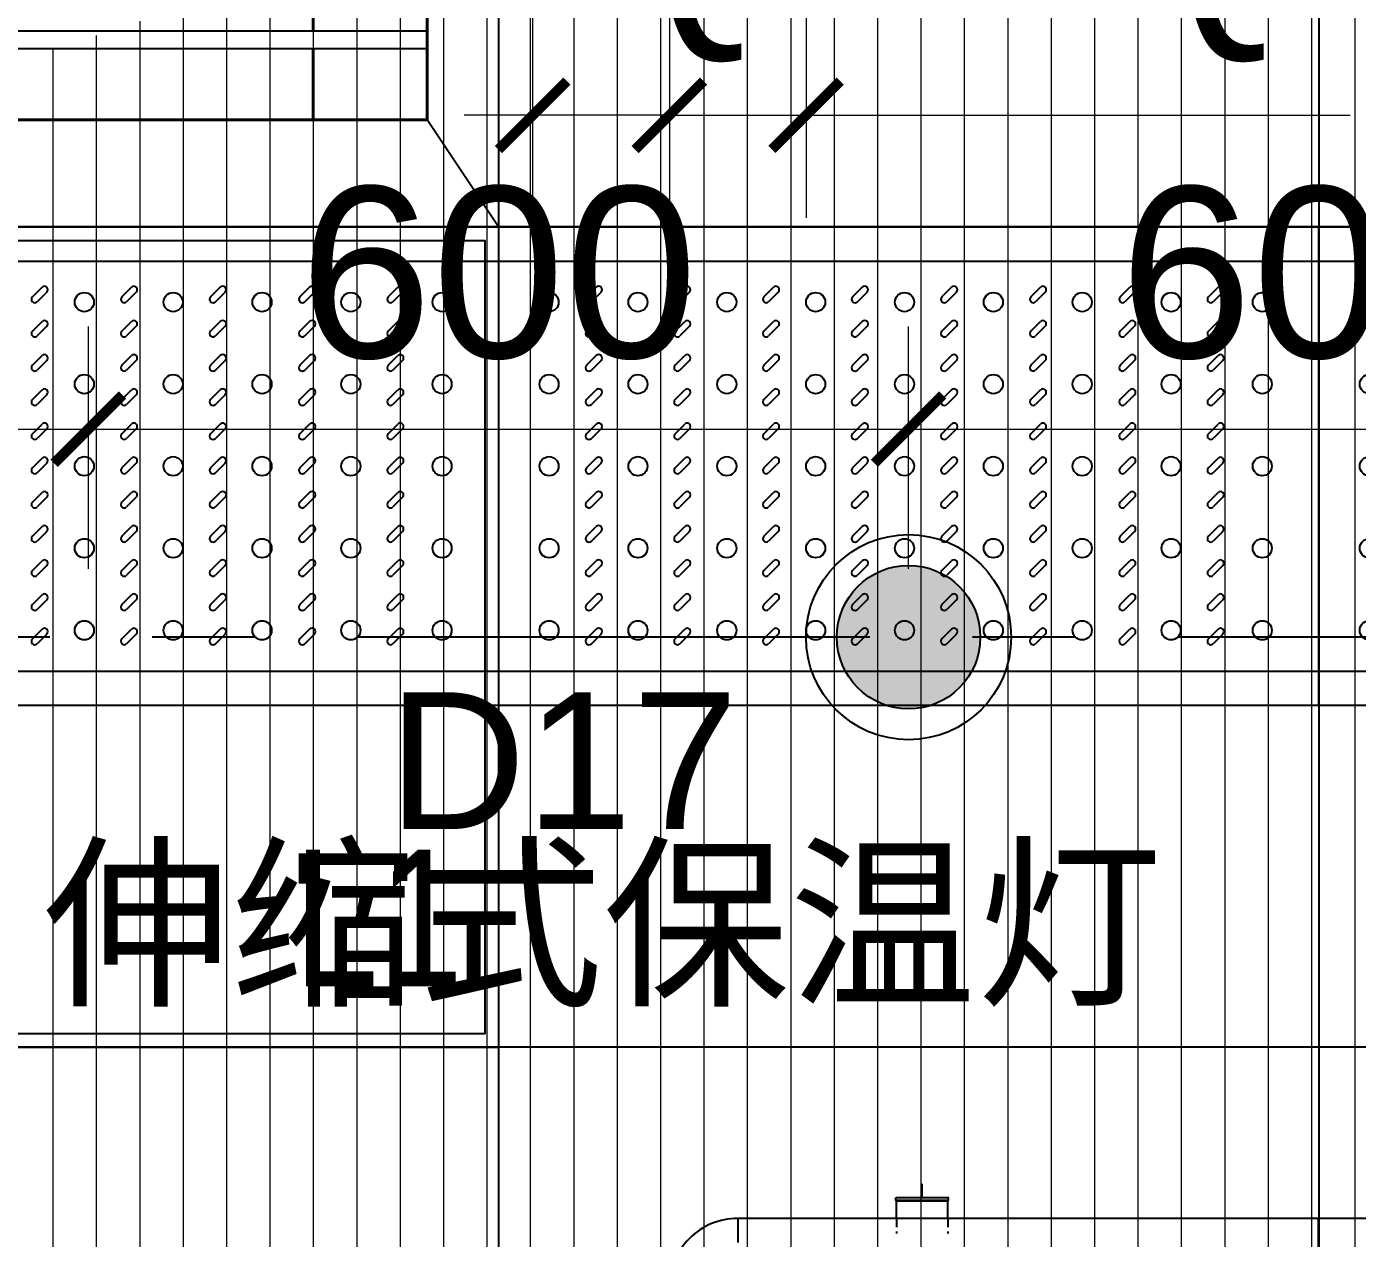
# Model space of a CAD drawing. Header units: millimetres. Extents: x -6033 to 120673, y -4970 to 90533.
# Drawn here: x 81610 to 82583, y 67650 to 68536 of the extents above; entities that cross this region are included whole.
import ezdxf
from ezdxf.enums import TextEntityAlignment as Align

# ---------------------------------------------------------------- set-up
doc = ezdxf.new("R2010")
doc.units = ezdxf.units.MM
for name, pattern in [('I-CEILING$0$CENTER', [2, 1.25, -0.25, 0.25, -0.25]), ('I-CEILING$0$DASHED2', [9.525, 6.35, -3.175]), ('I-PLAN$0$ACAD_ISO02W100', [15, 12, -3]), ('I-PLAN$0$DASH', [0.35, 0.25, -0.1])]:
    doc.linetypes.add(name, pattern=pattern)
doc.layers.get('DefPoints').update_dxf_attribs({"color": 250})
for name, color, linetype, lineweight in [('_ACM-A-ANNO-DIMS-a', 2, 'Continuous', 18), ('_ACM-A-ANNO-DIMS-b', 2, 'Continuous', 18), ('_ACM-A-ANNO-DIMS-c', 2, 'Continuous', 18), ('I-AR$0$I-SCOPE', 252, 'Continuous', 35), ('I-CEILING$0$_ACM-A-DETL', 7, 'Continuous', 9), ('I-PLAN$0$_ACM-A-WALL-HACH', 251, 'Continuous', 9)]:
    doc.layers.add(name, color=color, linetype=linetype, lineweight=lineweight)
for name, color, linetype in [('I-CEILING$0$0-LIGHT-RC', 1, 'Continuous'), ('I-CEILING$0$0-LIGHT-TXT', 90, 'Continuous'), ('I-CEILING$0$EQUIP_喷头', 90, 'Continuous'), ('I-CEILING$0$I-GRID', 252, 'I-CEILING$0$CENTER'), ('I-CEILING$0$I-RCP-AIR', 64, 'Continuous'), ('I-CEILING$0$RC-Hatch【天花填充】', 251, 'Continuous'), ('I-FLOOR$0$I-FC-HATCH', 8, 'Continuous'), ('I-FLOOR$0$I-FC-地沟', 8, 'Continuous'), ('I-PLAN$0$I-PL-FURN', 1, 'I-PLAN$0$DASH'), ('地坪', 7, 'Continuous'), ('天花', 7, 'Continuous')]:
    doc.layers.add(name, color=color, linetype=linetype)
doc.styles.add('_ACM-G-NOTES', font='arial.ttf')
doc.styles.add('I-CEILING$0$I-CEILING$0$ar', font='arial.ttf', dxfattribs={"width": 0.8})
doc.styles.add('I-CEILING$0$黑体', font='simhei.ttf', dxfattribs={"height": 600})
doc.styles.add('I-PLAN$0$Arial', font='ARIALUNI.ttf')
doc.dimstyles.new('_ACM-DIM-A_50', dxfattribs={"dimscale": 50, "dimtxt": 2.5, "dimasz": 1, "dimexe": 1.5, "dimexo": 1, "dimgap": 1, "dimtad": 1, "dimdec": 0, "dimrnd": 5, "dimzin": 1, "dimdsep": 46, "dimtxsty": '_ACM-G-NOTES', "dimblk": 'ARCHTICK', "dimcen": 2.5, "dimclrd": 256, "dimclre": 256, "dimclrt": 256, "dimadec": 3, "dimazin": 0, "dimtfac": 1, "dimtdec": 0, "dimtix": 1, "dimtmove": 0, "dimatfit": 3, "dimldrblk": 'DOTSMALL', "dimfxl": 5, "dimfxlon": 1, "dimlwd": 18, "dimlwe": 18, "dimarcsym": 0})

# ---------------------------------------------------------------- blocks, each defined once
blk = doc.blocks.new('I-AR')
at = {"layer": 'I-AR$0$I-SCOPE'}
h = blk.add_hatch(dxfattribs=at)
h.set_pattern_fill('ANSI31', color=256, scale=200)
h.paths.add_polyline_path([(63300, 72640), (66630, 72640), (66630, 70889.38), (90600, 70890), (90600, 66390), (96650, 66390), (96650, 24876.4), (18340, 24876.4), (18340, 66390), (48090, 66390), (48090, 72640), (51400, 72640), (51400, 72649.89), (52869.5, 72649.89), (52869.5, 72640), (55240, 72640), (55240, 72790), (59460, 72790), (59460, 72640), (61830.5, 72640), (61830.5, 72649.89), (63300, 72649.89)], flags=16)
h.paths.add_polyline_path([(7330, 0), (7330, -1770), (11180, -1770), (11180, 0), (18450, 0), (18450, 2900), (27550, 2900), (27550, 18090), (37037.33, 18090), (37037.33, 17350), (96200, 17350), (96200, 18120), (114640, 18120), (114640, 84500), (0, 84500), (0, 0)])
blk = doc.blocks.new('I-PLAN')
at = {"layer": 'I-PLAN$0$_ACM-A-WALL-HACH'}
h = blk.add_hatch(dxfattribs=at)
h.set_pattern_fill('ANSI31', color=256, scale=10, angle=45)
h.paths.add_polyline_path([(88260, 70790), (88260, 70890), (88030, 70890), (88030, 70790), (88230, 70790)], flags=17)
h.paths.add_polyline_path([(79671.55, 69390), (78155, 69390), (78155, 68990), (77955, 68990), (77955, 69590), (79671.55, 69590)], flags=17)
h.paths.add_polyline_path([(80271.55, 69390), (80271.55, 69590), (80780, 69590), (80780, 68990), (80580, 68990), (80580, 69390)], flags=17)
h.paths.add_polyline_path([(74580, 69590), (73930, 69590), (73930, 69390), (74580, 69390)])
h.paths.add_polyline_path([(68780, 69590), (69430, 69590), (69430, 69390), (68780, 69390)])
h.paths.add_polyline_path([(87280, 66490), (87480, 66490), (87480, 66390), (87280, 66390)])
h.paths.add_polyline_path([(82180, 68990), (82180, 69390), (84230, 69390), (84230, 66490), (84430, 66490), (84430, 69390), (85280, 69390), (85280, 69590), (81980, 69590), (81980, 68990)])
h.paths.add_polyline_path([(87480, 67390), (87480, 69390), (88280, 69390), (88280, 69590), (88080, 69590), (86480, 69590), (86480, 69390), (87280, 69390), (87280, 67390)], flags=17)
h.paths.add_polyline_path([(72130, 68170), (72130, 66490), (72330, 66490), (72330, 67870), (73130, 67870), (73130, 68070), (72330, 68070), (72330, 68170)])
h.paths.add_polyline_path([(71230, 68170), (71230, 66390), (71030, 66390), (71030, 67870), (70230, 67870), (70230, 68070), (71030, 68070), (71030, 68170)])
h.paths.add_polyline_path([(72130, 69070), (72330, 69070), (72330, 69390), (73030, 69390), (73030, 69590), (72130, 69590)])
h.paths.add_polyline_path([(71230, 69070), (71030, 69070), (71030, 69390), (70330, 69390), (70330, 69590), (71230, 69590)])
h.paths.add_polyline_path([(67800, 69490), (67830, 69490), (67830, 69590), (67800, 69590)], flags=17)
h.paths.add_polyline_path([(76755, 69590), (75180, 69590), (75180, 69390), (75330, 69390), (75330, 66390), (75530, 66390), (75530, 69390), (76555, 69390), (76555, 68990), (76755, 68990)])
h.paths.add_polyline_path([(68180, 69590), (68180, 69390), (68030, 69390), (68030, 66520), (67780, 66520), (67780, 66390), (67400, 66390), (67400, 66720), (67830, 66720), (67830, 69590)])
edge = h.paths.add_edge_path()
edge.add_line((89860, 70890), (88860, 70890))
edge.add_line((75530, 66520), (84230, 66520))
edge.add_line((75530, 66720), (84230, 66720))
at = {"layer": 'I-PLAN$0$I-PL-FURN', "linetype": 'I-PLAN$0$ACAD_ISO02W100', "char_height": 100, "width": 151170.1666, "attachment_point": 1, "style": 'I-PLAN$0$Arial'}
for s, insert in [('D17', (81874.19, 68049.72)), ('伸缩式保温灯', (81622.23, 67930.65))]:
    blk.add_mtext(s, dxfattribs=dict(at, insert=insert))
blk = doc.blocks.new('I-CEILING$0$A$C9c5a774d')
at = {"layer": 'I-CEILING$0$0-LIGHT-RC'}
for points in [[(0, 600), (600, 600), (600, 0), (0, 0)], [(10, 590), (590, 590), (590, 10), (10, 10)]]:
    blk.add_lwpolyline(points, close=True, dxfattribs=at)
at = {"layer": 'I-CEILING$0$0-LIGHT-TXT', "style": 'I-CEILING$0$I-CEILING$0$ar', "width": 0.8}
blk.add_text('L1', height=100, dxfattribs=at).set_placement((449.95, 44.62))
blk = doc.blocks.new('I-CEILING$0$RCI-FSKDNQ')
for p, q in [((0, 475), (0, -475)), ((425, -475), (425, -457.5)), ((-425, -475), (425, -475)), ((271.2, -487.9), (270.8, -488.13)), ((270.8, -488.13), (270.8, -490.17)), ((270.8, -490.17), (271.2, -490.4)), ((290, -490.17), (290, -500.17))]:
    blk.add_line(p, q)
at = {"linetype": 'I-CEILING$0$DASHED2'}
for p, q in [((271.2, -475), (271.2, -464.01)), ((308.8, -475), (308.8, -464.01))]:
    blk.add_line(p, q, dxfattribs=at)
at = {"extrusion": (0, 0, -1)}
for p, q in [((271.2, -475), (271.2, -487.9)), ((308.8, -475), (308.8, -487.9)), ((270.8, -488.13), (309.2, -488.13)), ((270.8, -490.17), (309.2, -490.17)), ((308.8, -487.9), (271.2, -487.9)), ((308.8, -490.4), (271.2, -490.4)), ((308.8, -487.9), (309.2, -488.13)), ((309.2, -490.17), (308.8, -490.4)), ((309.2, -488.13), (309.2, -490.17))]:
    blk.add_line(p, q, dxfattribs=at)
blk.add_arc((425, -425), 50, 270, 0)
blk = doc.blocks.new('I-CEILING$0$$风口$00000105')
for p, q in [((-150, 50), (150, 50)), ((-150, 50), (-136.96, 36.96)), ((-150, -50), (-150, 50)), ((150, 50), (136.96, 36.96)), ((150, 50), (150, -50)), ((-136.96, 28.26), (136.96, 28.26)), ((-136.96, 26.09), (136.96, 26.09)), ((-136.96, 17.39), (136.96, 17.39)), ((-136.96, 15.22), (136.96, 15.22)), ((-136.96, 6.52), (136.96, 6.52)), ((-136.96, 4.35), (136.96, 4.35)), ((-136.96, -6.52), (136.96, -6.52)), ((-136.96, -15.22), (136.96, -15.22)), ((-136.96, -17.39), (136.96, -17.39)), ((-136.96, -26.09), (136.96, -26.09)), ((-136.96, -28.26), (136.96, -28.26)), ((-150, -50), (-136.96, -36.96)), ((150, -50), (136.96, -36.96)), ((150, -50), (-150, -50))]:
    blk.add_line(p, q)
at = {"lineweight": 40}
for p, q in [((-136.96, 36.96), (136.96, 36.96)), ((-136.96, -36.96), (-136.96, 36.96)), ((-114.26, 28.26), (-114.26, 36.96)), ((116.11, 36.96), (116.11, 28.26)), ((136.96, 36.96), (136.96, -36.96)), ((-114.26, 17.39), (-114.26, 26.09)), ((116.11, 26.09), (116.11, 17.39)), ((-114.26, 6.52), (-114.26, 15.22)), ((116.11, 15.22), (116.11, 6.52)), ((-114.26, -4.35), (-114.26, 4.35)), ((116.11, 4.35), (116.11, -4.35)), ((-114.26, -15.22), (-114.26, -6.52)), ((116.11, -6.52), (116.11, -15.22)), ((-114.26, -26.09), (-114.26, -17.39)), ((116.11, -17.39), (116.11, -26.09)), ((-114.26, -36.96), (-114.26, -28.26)), ((116.11, -28.26), (116.11, -36.96)), ((-136.96, -36.96), (136.96, -36.96))]:
    blk.add_line(p, q, dxfattribs=at)
at = {"color": 0}
for p, q in [((0, 36.96), (0, 28.26)), ((0, 26.09), (0, 17.39)), ((0, 15.22), (0, 6.52)), ((0, 4.35), (0, -4.35)), ((0, -6.52), (0, -15.22)), ((0, -17.39), (0, -26.09)), ((0, -28.26), (0, -36.96))]:
    blk.add_line(p, q, dxfattribs=at)
at = {"lineweight": -3}
blk.add_line((-136.96, -4.35), (136.96, -4.35), dxfattribs=at)
blk = doc.blocks.new('I-CEILING$0$A$C81734cc7')
at = {"layer": 'I-CEILING$0$_ACM-A-DETL'}
h = blk.add_hatch(color=256, dxfattribs=at)
edge = h.paths.add_edge_path()
edge.add_arc((0, 0), 52.5, 0, 360)
for radius in [75, 52.5]:
    blk.add_circle((0, 0), radius)
blk = doc.blocks.new('I-CEILING')
at = {"layer": 'I-CEILING$0$RC-Hatch【天花填充】'}
h = blk.add_hatch(dxfattribs=at)
h.set_pattern_fill('_USER', color=256, scale=600, double=1, pattern_type=0)
h.set_pattern_definition([(0, (76555, 68990), (0, 600), []), (90, (76555, 68990), (-600, 4e-14), [])])
h.paths.add_polyline_path([(76555, 69390), (75530, 69390), (75530, 66720), (84230, 66720), (84230, 69390), (82180, 69390), (82180, 68990), (80580, 68990), (80580, 69390), (78155, 69390), (78155, 68990), (76555, 68990)])
at = {"layer": 'I-CEILING$0$I-GRID', "ltscale": 300}
blk.add_lwpolyline([(84026.76, 68090), (75748.78, 68090)], dxfattribs=at)
blk.add_blockref('I-CEILING$0$A$C9c5a774d', (81355, 67790))
at = {"layer": 'I-CEILING$0$EQUIP_喷头'}
blk.add_blockref('I-CEILING$0$A$C81734cc7', (82255, 68090), dxfattribs=at)
at = {"layer": 'I-CEILING$0$I-RCP-AIR', "xscale": 4, "yscale": 6}
blk.add_blockref('I-CEILING$0$$风口$00000105', (81355, 68690), dxfattribs=at)
at = {"layer": 'I-CEILING$0$I-RCP-AIR', "rotation": 180}
blk.add_blockref('I-CEILING$0$RCI-FSKDNQ', (82555, 67190), dxfattribs=at)
at = {"layer": 'I-CEILING$0$I-RCP-AIR', "style": 'I-CEILING$0$黑体'}
for tag, p in [('R', (61966.36, 71748.9)), ('R', (61966.36, 66925.24)), ('R', (51736.07, 63924.77)), ('R', (62976.07, 63924.77)), ('S', (56433.59, 63065))]:
    blk.add_attdef(tag, text='', height=100, dxfattribs=at).set_placement(p, align=Align.MIDDLE_CENTER)
blk = doc.blocks.new('I-FLOOR$0$08-生活服务中心辅楼平面图$0$Trench08R$C2E8DE851')
for p, q in [((0, 0), (600, 0)), ((0, 0), (0, -350)), ((600, 0), (600, -350)), ((0, -25), (600, -25)), ((600, -325), (0, -325)), ((600, -350), (0, -350))]:
    blk.add_line(p, q)
at = {"color": 251}
for p, q in [((64.47, -51.23), (71.54, -44.16)), ((75.07, -47.7), (68, -54.77)), ((129.19, -51.23), (136.26, -44.16)), ((139.8, -47.7), (132.73, -54.77)), ((194.09, -51.23), (201.16, -44.16)), ((204.7, -47.7), (197.62, -54.77)), ((259.06, -51.23), (266.13, -44.16)), ((269.67, -47.7), (262.6, -54.77)), ((324.46, -51.23), (331.53, -44.16)), ((335.07, -47.7), (328, -54.77)), ((389.44, -51.23), (396.51, -44.16)), ((400.04, -47.7), (392.97, -54.77)), ((454.78, -51.23), (461.85, -44.16)), ((465.38, -47.7), (458.31, -54.77)), ((519.3, -51.23), (526.37, -44.16)), ((529.9, -47.7), (522.83, -54.77)), ((64.47, -76.23), (71.54, -69.16)), ((75.07, -72.7), (68, -79.77)), ((129.19, -76.23), (136.26, -69.16)), ((139.8, -72.7), (132.73, -79.77)), ((194.09, -76.23), (201.16, -69.16)), ((204.7, -72.7), (197.62, -79.77)), ((259.06, -76.23), (266.13, -69.16)), ((269.67, -72.7), (262.6, -79.77)), ((324.46, -76.23), (331.53, -69.16)), ((335.07, -72.7), (328, -79.77)), ((389.44, -76.23), (396.51, -69.16)), ((400.04, -72.7), (392.97, -79.77)), ((454.78, -76.23), (461.85, -69.16)), ((465.38, -72.7), (458.31, -79.77)), ((519.3, -76.23), (526.37, -69.16)), ((529.9, -72.7), (522.83, -79.77)), ((64.47, -101.23), (71.54, -94.16)), ((129.19, -101.23), (136.26, -94.16)), ((194.09, -101.23), (201.16, -94.16)), ((259.06, -101.23), (266.13, -94.16)), ((324.46, -101.23), (331.53, -94.16)), ((389.44, -101.23), (396.51, -94.16)), ((454.78, -101.23), (461.85, -94.16)), ((519.3, -101.23), (526.37, -94.16)), ((75.07, -97.7), (68, -104.77)), ((139.8, -97.7), (132.73, -104.77)), ((204.7, -97.7), (197.62, -104.77)), ((269.67, -97.7), (262.6, -104.77)), ((335.07, -97.7), (328, -104.77)), ((400.04, -97.7), (392.97, -104.77)), ((465.38, -97.7), (458.31, -104.77)), ((529.9, -97.7), (522.83, -104.77)), ((64.47, -126.23), (71.54, -119.16)), ((75.07, -122.7), (68, -129.77)), ((129.19, -126.23), (136.26, -119.16)), ((139.8, -122.7), (132.73, -129.77)), ((194.09, -126.23), (201.16, -119.16)), ((204.7, -122.7), (197.62, -129.77)), ((259.06, -126.23), (266.13, -119.16)), ((269.67, -122.7), (262.6, -129.77)), ((324.46, -126.23), (331.53, -119.16)), ((335.07, -122.7), (328, -129.77)), ((389.44, -126.23), (396.51, -119.16)), ((400.04, -122.7), (392.97, -129.77)), ((454.78, -126.23), (461.85, -119.16)), ((465.38, -122.7), (458.31, -129.77)), ((519.3, -126.23), (526.37, -119.16)), ((529.9, -122.7), (522.83, -129.77)), ((64.47, -151.23), (71.54, -144.16)), ((129.19, -151.23), (136.26, -144.16)), ((194.09, -151.23), (201.16, -144.16)), ((259.06, -151.23), (266.13, -144.16)), ((324.46, -151.23), (331.53, -144.16)), ((389.44, -151.23), (396.51, -144.16)), ((454.78, -151.23), (461.85, -144.16)), ((519.3, -151.23), (526.37, -144.16)), ((75.07, -147.7), (68, -154.77)), ((139.8, -147.7), (132.73, -154.77)), ((204.7, -147.7), (197.62, -154.77)), ((269.67, -147.7), (262.6, -154.77)), ((335.07, -147.7), (328, -154.77)), ((400.04, -147.7), (392.97, -154.77)), ((465.38, -147.7), (458.31, -154.77)), ((529.9, -147.7), (522.83, -154.77)), ((64.47, -176.23), (71.54, -169.16)), ((75.07, -172.7), (68, -179.77)), ((129.19, -176.23), (136.26, -169.16)), ((139.8, -172.7), (132.73, -179.77)), ((194.09, -176.23), (201.16, -169.16)), ((204.7, -172.7), (197.62, -179.77)), ((259.06, -176.23), (266.13, -169.16)), ((269.67, -172.7), (262.6, -179.77)), ((324.46, -176.23), (331.53, -169.16)), ((335.07, -172.7), (328, -179.77)), ((389.44, -176.23), (396.51, -169.16)), ((400.04, -172.7), (392.97, -179.77)), ((454.78, -176.23), (461.85, -169.16)), ((465.38, -172.7), (458.31, -179.77)), ((519.3, -176.23), (526.37, -169.16)), ((529.9, -172.7), (522.83, -179.77)), ((64.47, -201.23), (71.54, -194.16)), ((129.19, -201.23), (136.26, -194.16)), ((194.09, -201.23), (201.16, -194.16)), ((259.06, -201.23), (266.13, -194.16)), ((324.46, -201.23), (331.53, -194.16)), ((389.44, -201.23), (396.51, -194.16)), ((454.78, -201.23), (461.85, -194.16)), ((519.3, -201.23), (526.37, -194.16)), ((75.07, -197.7), (68, -204.77)), ((139.8, -197.7), (132.73, -204.77)), ((204.7, -197.7), (197.62, -204.77)), ((269.67, -197.7), (262.6, -204.77)), ((335.07, -197.7), (328, -204.77)), ((400.04, -197.7), (392.97, -204.77)), ((465.38, -197.7), (458.31, -204.77)), ((529.9, -197.7), (522.83, -204.77)), ((64.47, -226.23), (71.54, -219.16)), ((75.07, -222.7), (68, -229.77)), ((129.19, -226.23), (136.26, -219.16)), ((139.8, -222.7), (132.73, -229.77)), ((194.09, -226.23), (201.16, -219.16)), ((204.7, -222.7), (197.62, -229.77)), ((259.06, -226.23), (266.13, -219.16)), ((269.67, -222.7), (262.6, -229.77)), ((324.46, -226.23), (331.53, -219.16)), ((335.07, -222.7), (328, -229.77)), ((389.44, -226.23), (396.51, -219.16)), ((400.04, -222.7), (392.97, -229.77)), ((454.78, -226.23), (461.85, -219.16)), ((465.38, -222.7), (458.31, -229.77)), ((519.3, -226.23), (526.37, -219.16)), ((529.9, -222.7), (522.83, -229.77)), ((64.47, -251.23), (71.54, -244.16)), ((75.07, -247.7), (68, -254.77)), ((129.19, -251.23), (136.26, -244.16)), ((139.8, -247.7), (132.73, -254.77)), ((194.09, -251.23), (201.16, -244.16)), ((204.7, -247.7), (197.62, -254.77)), ((259.06, -251.23), (266.13, -244.16)), ((269.67, -247.7), (262.6, -254.77)), ((324.46, -251.23), (331.53, -244.16)), ((335.07, -247.7), (328, -254.77)), ((389.44, -251.23), (396.51, -244.16)), ((400.04, -247.7), (392.97, -254.77)), ((454.78, -251.23), (461.85, -244.16)), ((465.38, -247.7), (458.31, -254.77)), ((519.3, -251.23), (526.37, -244.16)), ((529.9, -247.7), (522.83, -254.77)), ((64.47, -276.23), (71.54, -269.16)), ((129.19, -276.23), (136.26, -269.16)), ((194.09, -276.23), (201.16, -269.16)), ((259.06, -276.23), (266.13, -269.16)), ((324.46, -276.23), (331.53, -269.16)), ((389.44, -276.23), (396.51, -269.16)), ((454.78, -276.23), (461.85, -269.16)), ((519.3, -276.23), (526.37, -269.16)), ((75.07, -272.7), (68, -279.77)), ((139.8, -272.7), (132.73, -279.77)), ((204.7, -272.7), (197.62, -279.77)), ((269.67, -272.7), (262.6, -279.77)), ((335.07, -272.7), (328, -279.77)), ((400.04, -272.7), (392.97, -279.77)), ((465.38, -272.7), (458.31, -279.77)), ((529.9, -272.7), (522.83, -279.77)), ((64.47, -301.23), (71.54, -294.16)), ((75.07, -297.7), (68, -304.77)), ((129.19, -301.23), (136.26, -294.16)), ((139.8, -297.7), (132.73, -304.77)), ((194.09, -301.23), (201.16, -294.16)), ((204.7, -297.7), (197.62, -304.77)), ((259.06, -301.23), (266.13, -294.16)), ((269.67, -297.7), (262.6, -304.77)), ((324.46, -301.23), (331.53, -294.16)), ((335.07, -297.7), (328, -304.77)), ((389.44, -301.23), (396.51, -294.16)), ((400.04, -297.7), (392.97, -304.77)), ((454.78, -301.23), (461.85, -294.16)), ((465.38, -297.7), (458.31, -304.77)), ((519.3, -301.23), (526.37, -294.16)), ((529.9, -297.7), (522.83, -304.77))]:
    blk.add_line(p, q, dxfattribs=at)
for centre in [(37.03, -55), (102.03, -55), (167.03, -55), (232.03, -55), (297.03, -55), (362.03, -55), (427.03, -55), (492.03, -55), (558.76, -55), (37.03, -115), (102.03, -115), (167.03, -115), (232.03, -115), (297.03, -115), (362.03, -115), (427.03, -115), (492.03, -115), (558.76, -115), (37.03, -175), (102.03, -175), (167.03, -175), (232.03, -175), (297.03, -175), (362.03, -175), (427.03, -175), (492.03, -175), (558.76, -175), (37.03, -235), (102.03, -235), (167.03, -235), (232.03, -235), (297.03, -235), (362.03, -235), (427.03, -235), (492.03, -235), (558.76, -235), (37.03, -295), (102.03, -295), (167.03, -295), (232.03, -295), (297.03, -295), (362.03, -295), (427.03, -295), (492.03, -295), (558.76, -295)]:
    blk.add_circle(centre, 7, dxfattribs=at)
for centre, start, end in [((73.3, -45.93), 315, 135), ((138.03, -45.93), 315, 135), ((202.93, -45.93), 315, 135), ((267.9, -45.93), 315, 135), ((333.3, -45.93), 315, 135), ((398.27, -45.93), 315, 135), ((463.62, -45.93), 315, 135), ((528.14, -45.93), 315, 135), ((66.23, -53), 135, 315), ((130.96, -53), 135, 315), ((195.86, -53), 135, 315), ((260.83, -53), 135, 315), ((326.23, -53), 135, 315), ((391.2, -53), 135, 315), ((456.55, -53), 135, 315), ((521.07, -53), 135, 315), ((66.23, -78), 135, 315), ((73.3, -70.93), 315, 135), ((130.96, -78), 135, 315), ((138.03, -70.93), 315, 135), ((195.86, -78), 135, 315), ((202.93, -70.93), 315, 135), ((260.83, -78), 135, 315), ((267.9, -70.93), 315, 135), ((326.23, -78), 135, 315), ((333.3, -70.93), 315, 135), ((391.2, -78), 135, 315), ((398.27, -70.93), 315, 135), ((456.55, -78), 135, 315), ((463.62, -70.93), 315, 135), ((521.07, -78), 135, 315), ((528.14, -70.93), 315, 135), ((73.3, -95.93), 315, 135), ((138.03, -95.93), 315, 135), ((202.93, -95.93), 315, 135), ((267.9, -95.93), 315, 135), ((333.3, -95.93), 315, 135), ((398.27, -95.93), 315, 135), ((463.62, -95.93), 315, 135), ((528.14, -95.93), 315, 135), ((66.23, -103), 135, 315), ((130.96, -103), 135, 315), ((195.86, -103), 135, 315), ((260.83, -103), 135, 315), ((326.23, -103), 135, 315), ((391.2, -103), 135, 315), ((456.55, -103), 135, 315), ((521.07, -103), 135, 315), ((66.23, -128), 135, 315), ((73.3, -120.93), 315, 135), ((130.96, -128), 135, 315), ((138.03, -120.93), 315, 135), ((195.86, -128), 135, 315), ((202.93, -120.93), 315, 135), ((260.83, -128), 135, 315), ((267.9, -120.93), 315, 135), ((326.23, -128), 135, 315), ((333.3, -120.93), 315, 135), ((391.2, -128), 135, 315), ((398.27, -120.93), 315, 135), ((456.55, -128), 135, 315), ((463.62, -120.93), 315, 135), ((521.07, -128), 135, 315), ((528.14, -120.93), 315, 135), ((73.3, -145.93), 315, 135), ((138.03, -145.93), 315, 135), ((202.93, -145.93), 315, 135), ((267.9, -145.93), 315, 135), ((333.3, -145.93), 315, 135), ((398.27, -145.93), 315, 135), ((463.62, -145.93), 315, 135), ((528.14, -145.93), 315, 135), ((66.23, -153), 135, 315), ((130.96, -153), 135, 315), ((195.86, -153), 135, 315), ((260.83, -153), 135, 315), ((326.23, -153), 135, 315), ((391.2, -153), 135, 315), ((456.55, -153), 135, 315), ((521.07, -153), 135, 315), ((73.3, -170.93), 315, 135), ((138.03, -170.93), 315, 135), ((202.93, -170.93), 315, 135), ((267.9, -170.93), 315, 135), ((333.3, -170.93), 315, 135), ((398.27, -170.93), 315, 135), ((463.62, -170.93), 315, 135), ((528.14, -170.93), 315, 135), ((66.23, -178), 135, 315), ((130.96, -178), 135, 315), ((195.86, -178), 135, 315), ((260.83, -178), 135, 315), ((326.23, -178), 135, 315), ((391.2, -178), 135, 315), ((456.55, -178), 135, 315), ((521.07, -178), 135, 315), ((73.3, -195.93), 315, 135), ((138.03, -195.93), 315, 135), ((202.93, -195.93), 315, 135), ((267.9, -195.93), 315, 135), ((333.3, -195.93), 315, 135), ((398.27, -195.93), 315, 135), ((463.62, -195.93), 315, 135), ((528.14, -195.93), 315, 135), ((66.23, -203), 135, 315), ((130.96, -203), 135, 315), ((195.86, -203), 135, 315), ((260.83, -203), 135, 315), ((326.23, -203), 135, 315), ((391.2, -203), 135, 315), ((456.55, -203), 135, 315), ((521.07, -203), 135, 315), ((73.3, -220.93), 315, 135), ((138.03, -220.93), 315, 135), ((202.93, -220.93), 315, 135), ((267.9, -220.93), 315, 135), ((333.3, -220.93), 315, 135), ((398.27, -220.93), 315, 135), ((463.62, -220.93), 315, 135), ((528.14, -220.93), 315, 135), ((66.23, -228), 135, 315), ((130.96, -228), 135, 315), ((195.86, -228), 135, 315), ((260.83, -228), 135, 315), ((326.23, -228), 135, 315), ((391.2, -228), 135, 315), ((456.55, -228), 135, 315), ((521.07, -228), 135, 315), ((66.23, -253), 135, 315), ((73.3, -245.93), 315, 135), ((130.96, -253), 135, 315), ((138.03, -245.93), 315, 135), ((195.86, -253), 135, 315), ((202.93, -245.93), 315, 135), ((260.83, -253), 135, 315), ((267.9, -245.93), 315, 135), ((326.23, -253), 135, 315), ((333.3, -245.93), 315, 135), ((391.2, -253), 135, 315), ((398.27, -245.93), 315, 135), ((456.55, -253), 135, 315), ((463.62, -245.93), 315, 135), ((521.07, -253), 135, 315), ((528.14, -245.93), 315, 135), ((73.3, -270.93), 315, 135), ((138.03, -270.93), 315, 135), ((202.93, -270.93), 315, 135), ((267.9, -270.93), 315, 135), ((333.3, -270.93), 315, 135), ((398.27, -270.93), 315, 135), ((463.62, -270.93), 315, 135), ((528.14, -270.93), 315, 135), ((66.23, -278), 135, 315), ((130.96, -278), 135, 315), ((195.86, -278), 135, 315), ((260.83, -278), 135, 315), ((326.23, -278), 135, 315), ((391.2, -278), 135, 315), ((456.55, -278), 135, 315), ((521.07, -278), 135, 315), ((66.23, -303), 135, 315), ((73.3, -295.93), 315, 135), ((130.96, -303), 135, 315), ((138.03, -295.93), 315, 135), ((195.86, -303), 135, 315), ((202.93, -295.93), 315, 135), ((260.83, -303), 135, 315), ((267.9, -295.93), 315, 135), ((326.23, -303), 135, 315), ((333.3, -295.93), 315, 135), ((391.2, -303), 135, 315), ((398.27, -295.93), 315, 135), ((456.55, -303), 135, 315), ((463.62, -295.93), 315, 135), ((521.07, -303), 135, 315), ((528.14, -295.93), 315, 135)]:
    blk.add_arc(centre, 2.5, start, end, dxfattribs=at)
blk = doc.blocks.new('I-FLOOR')
at = {"layer": 'I-FLOOR$0$I-FC-HATCH'}
h = blk.add_hatch(dxfattribs=at)
h.set_pattern_fill('_USER', color=256, scale=600, double=1, pattern_type=0)
h.set_pattern_definition([(0, (76555, 68990), (0, 600), []), (90, (76555, 68990), (-600, 4e-14), [])])
h.paths.add_polyline_path([(76555, 69390), (75530, 69390), (75530, 66720), (84230, 66720), (84230, 69390), (82180, 69390), (82180, 68990), (80580, 68990), (80580, 69390), (78155, 69390), (78155, 68990), (76555, 68990)])
at = {"layer": 'I-FLOOR$0$I-FC-地沟'}
for p in [(81355, 68390), (81955, 68390), (82555, 68390)]:
    blk.add_blockref('I-FLOOR$0$08-生活服务中心辅楼平面图$0$Trench08R$C2E8DE851', p, dxfattribs=at)
blk = doc.blocks.new('_ArchTick')
at = {"color": 0, "linetype": 'ByBlock', "const_width": 0.15}
blk.add_lwpolyline([(-0.5, -0.5), (0.5, 0.5)], dxfattribs=at)
blk = doc.blocks.new('*D132')
at = {"layer": '_ACM-A-ANNO-DIMS-b', "lineweight": 18, "transparency": 16777216}
for p, q in [((81054.33, 68140), (81054.33, 68317.14)), ((81655, 68140), (81655, 68317.14)), ((81054.33, 68242.14), (81655, 68242.14))]:
    blk.add_line(p, q, dxfattribs=at)
at = {"layer": 'DefPoints', "color": 0, "transparency": 16777216}
for p in [(81655, 68242.14), (81054.33, 68090), (81655, 68090)]:
    blk.add_point(p, dxfattribs=at)
at = {"layer": '_ACM-A-ANNO-DIMS-b', "lineweight": 18, "transparency": 16777216, "xscale": 50, "yscale": 50, "zscale": 50, "rotation": 180}
blk.add_blockref('_ArchTick', (81054.33, 68242.14), dxfattribs=at)
at = {"layer": '_ACM-A-ANNO-DIMS-b', "lineweight": 18, "transparency": 16777216, "xscale": 50, "yscale": 50, "zscale": 50}
blk.add_blockref('_ArchTick', (81655, 68242.14), dxfattribs=at)
at = {"layer": '_ACM-A-ANNO-DIMS-b', "transparency": 16777216, "insert": (81354.66, 68355.96), "char_height": 125, "attachment_point": 5, "style": '_ACM-G-NOTES'}
blk.add_mtext('600', dxfattribs=at)
blk = doc.blocks.new('_DotSmall')
at = {"color": 0, "linetype": 'ByBlock', "const_width": 0.5}
blk.add_lwpolyline([(-0.0625, 0, 1), (0.0625, 0, 1)], format="xyb", close=True, dxfattribs=at)
blk = doc.blocks.new('*D133')
at = {"layer": '_ACM-A-ANNO-DIMS-b', "lineweight": 18, "transparency": 16777216}
for p, q in [((81655, 68140), (81655, 68317.14)), ((82255, 68140), (82255, 68317.14)), ((81655, 68242.14), (82255, 68242.14))]:
    blk.add_line(p, q, dxfattribs=at)
at = {"layer": 'DefPoints', "color": 0, "transparency": 16777216}
for p in [(82255, 68242.14), (81655, 68090), (82255, 68090)]:
    blk.add_point(p, dxfattribs=at)
at = {"layer": '_ACM-A-ANNO-DIMS-b', "lineweight": 18, "transparency": 16777216, "xscale": 50, "yscale": 50, "zscale": 50, "rotation": 180}
blk.add_blockref('_ArchTick', (81655, 68242.14), dxfattribs=at)
at = {"layer": '_ACM-A-ANNO-DIMS-b', "lineweight": 18, "transparency": 16777216, "xscale": 50, "yscale": 50, "zscale": 50}
blk.add_blockref('_ArchTick', (82255, 68242.14), dxfattribs=at)
at = {"layer": '_ACM-A-ANNO-DIMS-b', "transparency": 16777216, "insert": (81955, 68355.96), "char_height": 125, "attachment_point": 5, "style": '_ACM-G-NOTES'}
blk.add_mtext('600', dxfattribs=at)
blk = doc.blocks.new('*D134')
at = {"layer": '_ACM-A-ANNO-DIMS-b', "lineweight": 18, "transparency": 16777216}
for p, q in [((82255, 68140), (82255, 68317.14)), ((82855, 68140), (82855, 68317.14)), ((82255, 68242.14), (82855, 68242.14))]:
    blk.add_line(p, q, dxfattribs=at)
at = {"layer": 'DefPoints', "color": 0, "transparency": 16777216}
for p in [(82855, 68242.14), (82255, 68090), (82855, 68090)]:
    blk.add_point(p, dxfattribs=at)
at = {"layer": '_ACM-A-ANNO-DIMS-b', "lineweight": 18, "transparency": 16777216, "xscale": 50, "yscale": 50, "zscale": 50, "rotation": 180}
blk.add_blockref('_ArchTick', (82255, 68242.14), dxfattribs=at)
at = {"layer": '_ACM-A-ANNO-DIMS-b', "lineweight": 18, "transparency": 16777216, "xscale": 50, "yscale": 50, "zscale": 50}
blk.add_blockref('_ArchTick', (82855, 68242.14), dxfattribs=at)
at = {"layer": '_ACM-A-ANNO-DIMS-b', "transparency": 16777216, "insert": (82555, 68355.96), "char_height": 125, "attachment_point": 5, "style": '_ACM-G-NOTES'}
blk.add_mtext('600', dxfattribs=at)
blk = doc.blocks.new('*D156')
at = {"layer": '_ACM-A-ANNO-DIMS-a', "lineweight": 18, "transparency": 16777216}
for p, q in [((75955, 68440), (75955, 68641.18)), ((83755, 68440), (83755, 68641.18)), ((83755, 68566.18), (75955, 68566.18))]:
    blk.add_line(p, q, dxfattribs=at)
at = {"layer": 'DefPoints', "color": 0, "transparency": 16777216}
for p in [(75955, 68566.18), (75955, 68390), (83755, 68390)]:
    blk.add_point(p, dxfattribs=at)
at = {"layer": '_ACM-A-ANNO-DIMS-a', "lineweight": 18, "transparency": 16777216, "xscale": 50, "yscale": 50, "zscale": 50, "rotation": 180}
blk.add_blockref('_ArchTick', (75955, 68566.18), dxfattribs=at)
at = {"layer": '_ACM-A-ANNO-DIMS-a', "lineweight": 18, "transparency": 16777216, "xscale": 50, "yscale": 50, "zscale": 50}
blk.add_blockref('_ArchTick', (83755, 68566.18), dxfattribs=at)
at = {"layer": '_ACM-A-ANNO-DIMS-a', "transparency": 16777216, "insert": (79855, 68680), "char_height": 125, "attachment_point": 5, "style": '_ACM-G-NOTES'}
blk.add_mtext('7800', dxfattribs=at)
blk = doc.blocks.new('*D181')
at = {"layer": '_ACM-A-ANNO-DIMS-c', "lineweight": 18, "transparency": 16777216}
for p, q in [((81980, 68721.56), (81980, 68396.56)), ((82080, 68721.56), (82080, 68396.56)), ((81980, 68471.56), (81930, 68471.56)), ((82080, 68471.56), (81980, 68471.56)), ((82080, 68471.56), (82130, 68471.56))]:
    blk.add_line(p, q, dxfattribs=at)
at = {"layer": 'DefPoints', "color": 0, "transparency": 16777216}
for p in [(81980, 68990), (82080, 68990), (81980, 68471.56)]:
    blk.add_point(p, dxfattribs=at)
at = {"layer": '_ACM-A-ANNO-DIMS-c', "lineweight": 18, "transparency": 16777216, "xscale": 50, "yscale": 50, "zscale": 50}
blk.add_blockref('_ArchTick', (81980, 68471.56), dxfattribs=at)
at = {"layer": '_ACM-A-ANNO-DIMS-c', "lineweight": 18, "transparency": 16777216, "xscale": 50, "yscale": 50, "zscale": 50, "rotation": 180}
blk.add_blockref('_ArchTick', (82080, 68471.56), dxfattribs=at)
at = {"layer": '_ACM-A-ANNO-DIMS-c', "transparency": 16777216, "insert": (82030, 68590.03), "char_height": 125, "attachment_point": 5, "style": '_ACM-G-NOTES'}
blk.add_mtext('EQ', dxfattribs=at)
blk = doc.blocks.new('*D182')
at = {"layer": '_ACM-A-ANNO-DIMS-c', "lineweight": 18, "transparency": 16777216}
for p, q in [((82080, 68721.56), (82080, 68396.56)), ((82180, 68721.56), (82180, 68396.56)), ((82080, 68471.56), (82180, 68471.56)), ((82180, 68471.56), (82578.04, 68471.56))]:
    blk.add_line(p, q, dxfattribs=at)
at = {"layer": 'DefPoints', "color": 0, "transparency": 16777216}
for p in [(82080, 68990), (82180, 68990), (82080, 68471.56)]:
    blk.add_point(p, dxfattribs=at)
at = {"layer": '_ACM-A-ANNO-DIMS-c', "lineweight": 18, "transparency": 16777216, "xscale": 50, "yscale": 50, "zscale": 50, "rotation": 180}
blk.add_blockref('_ArchTick', (82080, 68471.56), dxfattribs=at)
at = {"layer": '_ACM-A-ANNO-DIMS-c', "lineweight": 18, "transparency": 16777216, "xscale": 50, "yscale": 50, "zscale": 50}
blk.add_blockref('_ArchTick', (82180, 68471.56), dxfattribs=at)
at = {"layer": '_ACM-A-ANNO-DIMS-c', "transparency": 16777216, "insert": (82411.99, 68590.03), "char_height": 125, "attachment_point": 5, "style": '_ACM-G-NOTES'}
blk.add_mtext('EQ', dxfattribs=at)

msp = doc.modelspace()

# ---------------------------------------------------------------- block references
for name in ['I-AR', 'I-PLAN']:
    msp.add_blockref(name, (0, 0))

# ---------------------------------------------------------------- next in the draw order: block references
at = {"layer": '天花'}
msp.add_blockref('I-CEILING', (0, 0), dxfattribs=at)

# ---------------------------------------------------------------- next in the draw order: block references
at = {"layer": '地坪'}
msp.add_blockref('I-FLOOR', (0, 0), dxfattribs=at)

# ---------------------------------------------------------------- next in the draw order: dimensions: what is measured, and where the dimension line sits
at = {"layer": '_ACM-A-ANNO-DIMS-a'}
dim = msp.add_linear_dim(base=(75955, 68566.18), p1=(83755, 68390), p2=(75955, 68390), dimstyle='_ACM-DIM-A_50', override={"dimzin": 8}, dxfattribs=at)
dim.commit()
dim.dimension.update_dxf_attribs({"geometry": '*D156', "text_midpoint": (79855, 68680)})
at = {"layer": '_ACM-A-ANNO-DIMS-b'}
for base, p1, p2, picture, middle in [((81655, 68242.14), (81054.33, 68090), (81655, 68090), '*D132', (81354.66, 68355.96)), ((82255, 68242.14), (81655, 68090), (82255, 68090), '*D133', (81955, 68355.96)), ((82855, 68242.14), (82255, 68090), (82855, 68090), '*D134', (82555, 68355.96))]:
    dim = msp.add_linear_dim(base=base, p1=p1, p2=p2, dimstyle='_ACM-DIM-A_50', dxfattribs=at)
    dim.commit()
    dim.dimension.update_dxf_attribs({"geometry": picture, "text_midpoint": middle})
at = {"layer": '_ACM-A-ANNO-DIMS-c'}
dim = msp.add_linear_dim(base=(81980, 68471.56), p1=(82080, 68990), p2=(81980, 68990), text='EQ', dimstyle='_ACM-DIM-A_50', override={"dimzin": 8}, dxfattribs=at)
dim.commit()
dim.dimension.update_dxf_attribs({"geometry": '*D181', "text_midpoint": (82030, 68590.03)})
dim = msp.add_linear_dim(base=(82080, 68471.56), p1=(82180, 68990), p2=(82080, 68990), text='EQ', dimstyle='_ACM-DIM-A_50', override={"dimzin": 8}, dxfattribs=at)
dim.commit()
dim.dimension.update_dxf_attribs({"geometry": '*D182', "text_midpoint": (82411.99, 68471.56), "dimtype": 160})

doc.saveas('drawing.dxf')
